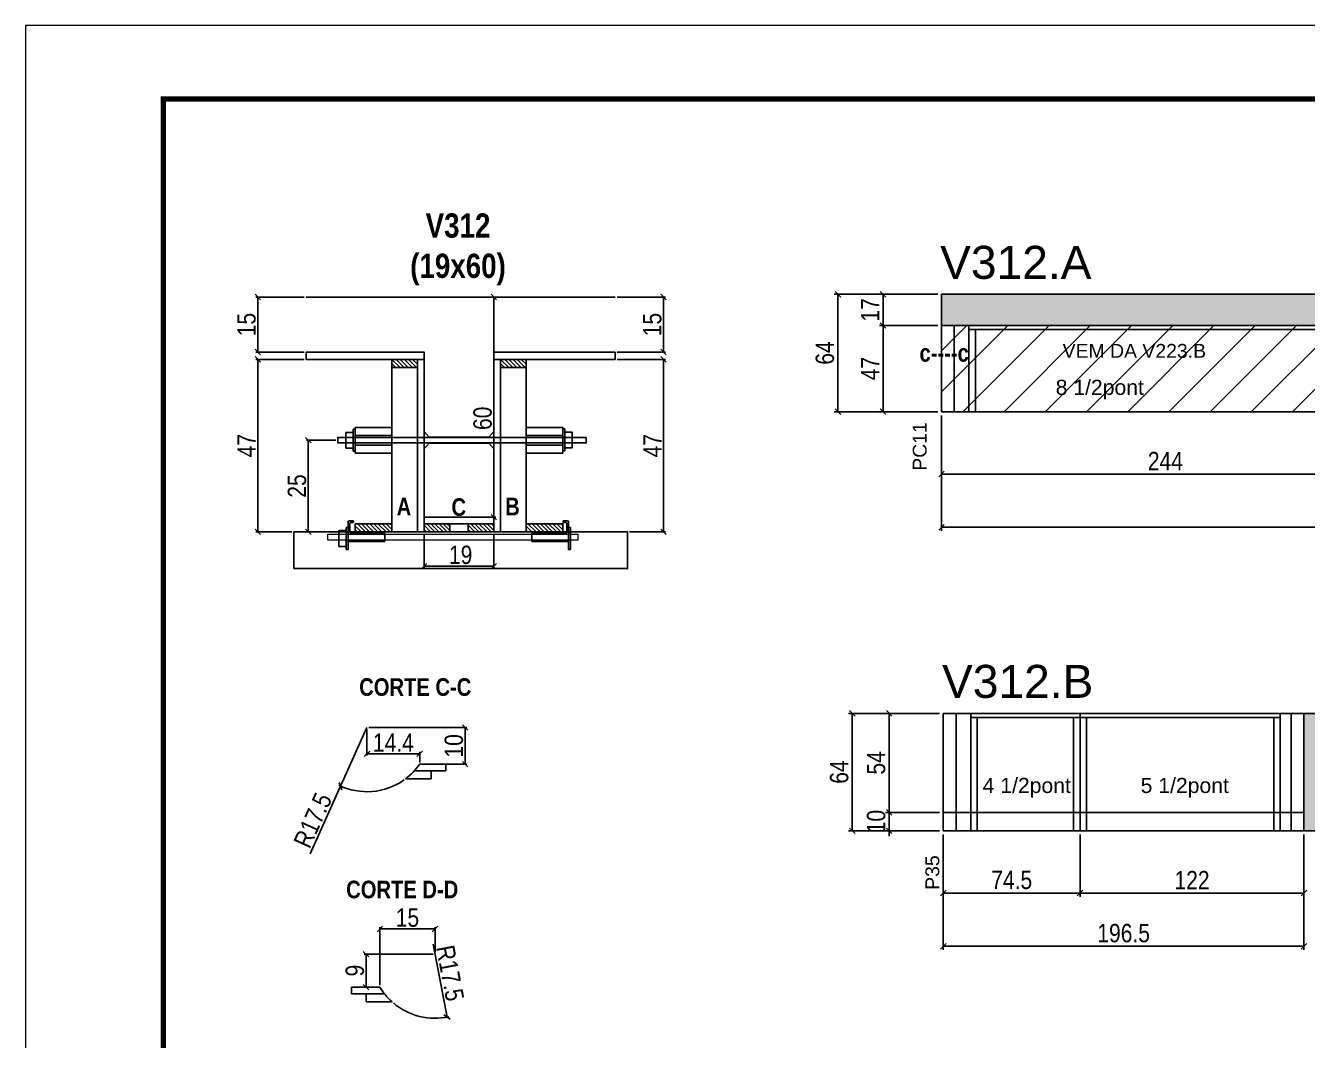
# Model space of a CAD drawing. Extents: x -3394 to 16474, y -5031 to 14397.
# Drawn here: x 7442 to 8141, y 9249 to 9802 of the extents above; entities that cross this region are included whole.
import ezdxf

# ---------------------------------------------------------------- set-up
doc = ezdxf.new("R2010")
doc.units = 0
doc.linetypes.add('DASHED', pattern=[0.75, 0.5, -0.25])
doc.layers.get('0').update_dxf_attribs({"linetype": 'CONTINUOUS'})
doc.layers.get('Defpoints').update_dxf_attribs({"linetype": 'CONTINUOUS'})
for name, color, linetype in [('1HACHURA MADEIRAS', 1, 'CONTINUOUS'), ('barrote', 251, 'CONTINUOUS'), ('COTA', 241, 'CONTINUOUS'), ('detalhes', 4, 'CONTINUOUS'), ('NOMENCLATURA', 7, 'CONTINUOUS'), ('Painéis', 200, 'CONTINUOUS'), ('PONTALETE', 7, 'CONTINUOUS'), ('presilha', 1, 'CONTINUOUS'), ('SARR_2.2x10', 60, 'CONTINUOUS'), ('SARR_2.2x7', 40, 'CONTINUOUS'), ('SARR_3.5x7', 81, 'CONTINUOUS'), ('Tubo de PVC', 51, 'CONTINUOUS')]:
    doc.layers.add(name, color=color, linetype=linetype)
for name, color, linetype, lineweight in [('CONCRETO', 251, 'CONTINUOUS', 25), ('Folhas', 255, 'CONTINUOUS', 9), ('REAPROVEITAMENTO', 251, 'CONTINUOUS', 9), ('SARRAFO DE PRESSAO', 251, 'DASHED', 9), ('SCO-___-LAJ', 2, 'CONTINUOUS', 0)]:
    doc.layers.add(name, color=color, linetype=linetype, lineweight=lineweight)
doc.styles.add('ARIAL', font='arial.ttf')
doc.styles.add('COTA TECNICA', font='techl___.ttf', dxfattribs={"height": 10})
doc.styles.add('COTA TECNICA 2X', font='techl___.ttf', dxfattribs={"height": 10})
doc.styles.add('TECNICA', font='techb___.ttf', dxfattribs={"height": 10})
doc.dimstyles.new('PAINEL', dxfattribs={"dimtxt": 10, "dimasz": 3, "dimexe": 3, "dimexo": 3, "dimgap": 3, "dimtad": 1, "dimdec": 1, "dimzin": 12, "dimdsep": 46, "dimtxsty": 'COTA TECNICA', "dimblk1": 'OBLIQUE', "dimblk2": 'OBLIQUE', "dimsah": 1, "dimcen": 0.9, "dimclrd": 4, "dimclre": 4, "dimclrt": 240, "dimadec": 1, "dimazin": 3, "dimtfac": 1, "dimtdec": 1, "dimtmove": 0, "dimatfit": 3, "dimfxl": 1, "dimtolj": 1, "dimtzin": 12, "dimarcsym": 0})
doc.dimstyles.new('SECAO', dxfattribs={"dimscale": 0.333333, "dimtxt": 5, "dimasz": 9, "dimexe": 3, "dimexo": 3, "dimgap": 3, "dimtad": 1, "dimdec": 1, "dimlfac": 0.5, "dimzin": 12, "dimdsep": 46, "dimtxsty": 'COTA TECNICA 2X', "dimblk1": 'OBLIQUE', "dimblk2": 'OBLIQUE', "dimsah": 1, "dimcen": 0.9, "dimclrd": 4, "dimclre": 4, "dimclrt": 240, "dimadec": 1, "dimazin": 3, "dimtfac": 1, "dimtdec": 1, "dimtmove": 0, "dimatfit": 3, "dimfxl": 1, "dimtolj": 1, "dimtzin": 12, "dimarcsym": 0})

# ---------------------------------------------------------------- blocks, each defined once
blk = doc.blocks.new('9999999999')
at = {"layer": 'Folhas'}
blk.add_lwpolyline([(98138.98, 34190.21), (99623.98, 34190.21), (99623.98, 35240.21), (98138.98, 35240.21)], close=True, dxfattribs=at)
at = {"layer": 'Folhas', "color": 30, "const_width": 3}
blk.add_lwpolyline([(98213.98, 34230.21), (99583.98, 34230.21), (99583.98, 35200.21), (98213.98, 35200.21)], close=True, dxfattribs=at)
blk = doc.blocks.new('_Oblique')
at = {"color": 0, "linetype": 'ByBlock', "lineweight": -2}
blk.add_line((-0.5, -0.5), (0.5, 0.5), dxfattribs=at)
blk = doc.blocks.new('*D488')
at = {"layer": 'COTA', "color": 4, "lineweight": -2, "transparency": 16777216}
for p, q in [((7659.34, 9525.3), (7659.34, 9506.62)), ((7697.34, 9525.3), (7697.34, 9506.62)), ((7697.34, 9507.62), (7659.34, 9507.62))]:
    blk.add_line(p, q, dxfattribs=at)
at = {"layer": 'Defpoints', "color": 0, "transparency": 16777216}
for p in [(7659.34, 9526.3), (7697.34, 9526.3), (7659.34, 9507.62)]:
    blk.add_point(p, dxfattribs=at)
at = {"layer": 'COTA', "color": 4, "lineweight": -2, "transparency": 16777216, "xscale": 3, "yscale": 3, "zscale": 3, "rotation": 180}
blk.add_blockref('_Oblique', (7659.34, 9507.62), dxfattribs=at)
at = {"layer": 'COTA', "color": 4, "lineweight": -2, "transparency": 16777216, "xscale": 3, "yscale": 3, "zscale": 3}
blk.add_blockref('_Oblique', (7697.34, 9507.62), dxfattribs=at)
at = {"layer": 'COTA', "color": 240, "transparency": 16777216, "insert": (7679.25, 9513.71), "char_height": 10, "attachment_point": 5, "style": 'COTA TECNICA 2X'}
blk.add_mtext('\\A1;19', dxfattribs=at)
blk = doc.blocks.new('PRESILHA METÁLICA 1')
at = {"layer": 'presilha'}
for p, q in [((12, 21), (8.6, 21)), ((12, 21), (12, 19.5)), ((0, 13), (6, 13)), ((0, 13), (0, 0)), ((6, 15.5), (7.5, 15.5)), ((6, -2.5), (6, 15.5)), ((6, 13), (6, 0)), ((7.5, 10.6), (7.5, 19.9)), ((7.5, 15.5), (7.5, -2.5)), ((9, 11.6), (9, 18.9)), ((12, 19.5), (9.6, 19.5)), ((37.5, 11), (9.6, 11)), ((37.5, 11), (37.5, 4.1)), ((6, 0), (0, 0)), ((37.5, 4.1), (7.5, 4.1)), ((7.5, -2.5), (6, -2.5))]:
    blk.add_line(p, q, dxfattribs=at)
for centre, radius, start, end in [((8.6, 19.9), 1.14, 90, 180), ((9.6, 18.9), 0.57, 90, 180), ((9.6, 11.6), 0.57, 180, 270)]:
    blk.add_arc(centre, radius, start, end, dxfattribs=at)
blk = doc.blocks.new('PRESILHA METÁLICA 2')
at = {"layer": 'presilha'}
for p, q in [((-5.2, 23.5), (-5.2, 22)), ((-5.2, 23.5), (-1.9, 23.5)), ((-5.2, 22), (-2.8, 22)), ((-2.2, 14.1), (-2.2, 21.4)), ((-0.8, 14.6), (-0.8, 22.4)), ((-30.8, 13.5), (-30.8, 6.6)), ((-30.8, 13.5), (-2.8, 13.5)), ((0.8, 18), (-0.8, 18)), ((-0.8, 18), (-0.8, 0)), ((0.8, 0), (0.8, 18)), ((-30.8, 6.6), (-0.8, 6.6)), ((-0.8, 0), (0.8, 0))]:
    blk.add_line(p, q, dxfattribs=at)
for centre, radius, start, end in [((-2.8, 21.4), 0.57, 0, 90), ((-1.9, 22.4), 1.14, 0, 90), ((-2.8, 14.1), 0.57, 270, 0)]:
    blk.add_arc(centre, radius, start, end, dxfattribs=at)
blk = doc.blocks.new('*D489')
at = {"layer": 'COTA', "color": 4, "lineweight": -2, "transparency": 16777216}
for p, q in [((7594.04, 9620.3), (7567.69, 9620.3)), ((7568.69, 9620.3), (7568.69, 9526.3)), ((7587.29, 9526.3), (7567.69, 9526.3))]:
    blk.add_line(p, q, dxfattribs=at)
at = {"layer": 'Defpoints', "color": 0, "transparency": 16777216}
for p in [(7595.04, 9620.3), (7568.69, 9526.3), (7588.29, 9526.3)]:
    blk.add_point(p, dxfattribs=at)
at = {"layer": 'COTA', "color": 4, "lineweight": -2, "transparency": 16777216, "xscale": 3, "yscale": 3, "zscale": 3}
for p, rotation in [((7568.69, 9620.3), 90), ((7568.69, 9526.3), 270)]:
    blk.add_blockref('_Oblique', p, dxfattribs=dict(at, rotation=rotation))
at = {"layer": 'COTA', "color": 240, "transparency": 16777216, "insert": (7562.62, 9573.3), "char_height": 10, "attachment_point": 5, "rotation": 90, "style": 'COTA TECNICA 2X'}
blk.add_mtext('\\A1;47', dxfattribs=at)
blk = doc.blocks.new('*D490')
at = {"layer": 'COTA', "color": 4, "lineweight": -2, "transparency": 16777216}
for p, q in [((7697.34, 9534.3), (7697.34, 9654.3)), ((7690.93, 9534.3), (7698.34, 9534.3))]:
    blk.add_line(p, q, dxfattribs=at)
at = {"layer": 'Defpoints', "color": 0, "transparency": 16777216}
for p in [(7697.34, 9654.3), (7697.34, 9654.3), (7689.93, 9534.3)]:
    blk.add_point(p, dxfattribs=at)
at = {"layer": 'COTA', "color": 4, "lineweight": -2, "transparency": 16777216, "xscale": 3, "yscale": 3, "zscale": 3}
for p, rotation in [((7697.34, 9654.3), 90), ((7697.34, 9534.3), 270)]:
    blk.add_blockref('_Oblique', p, dxfattribs=dict(at, rotation=rotation))
at = {"layer": 'COTA', "color": 240, "transparency": 16777216, "insert": (7691.24, 9588.19), "char_height": 10, "attachment_point": 5, "rotation": 90, "style": 'COTA TECNICA 2X'}
blk.add_mtext('\\A1;60', dxfattribs=at)
blk = doc.blocks.new('*D491')
at = {"layer": 'COTA', "color": 4, "lineweight": -2, "transparency": 16777216}
for p, q in [((7594.04, 9654.3), (7567.69, 9654.3)), ((7568.69, 9624.3), (7568.69, 9654.3)), ((7594.04, 9624.3), (7567.69, 9624.3))]:
    blk.add_line(p, q, dxfattribs=at)
at = {"layer": 'Defpoints', "color": 0, "transparency": 16777216}
for p in [(7568.69, 9654.3), (7595.04, 9654.3), (7595.04, 9624.3)]:
    blk.add_point(p, dxfattribs=at)
at = {"layer": 'COTA', "color": 4, "lineweight": -2, "transparency": 16777216, "xscale": 3, "yscale": 3, "zscale": 3}
for p, rotation in [((7568.69, 9654.3), 90), ((7568.69, 9624.3), 270)]:
    blk.add_blockref('_Oblique', p, dxfattribs=dict(at, rotation=rotation))
at = {"layer": 'COTA', "color": 240, "transparency": 16777216, "insert": (7562.58, 9639.3), "char_height": 10, "attachment_point": 5, "rotation": 90, "style": 'COTA TECNICA 2X'}
blk.add_mtext('\\A1;15', dxfattribs=at)
blk = doc.blocks.new('*D492')
at = {"layer": 'COTA', "color": 4, "lineweight": -2, "transparency": 16777216}
for p, q in [((7764.45, 9620.3), (7790.8, 9620.3)), ((7789.8, 9620.3), (7789.8, 9526.3)), ((7771.2, 9526.3), (7790.8, 9526.3))]:
    blk.add_line(p, q, dxfattribs=at)
at = {"layer": 'Defpoints', "color": 0, "transparency": 16777216}
for p in [(7763.45, 9620.3), (7770.2, 9526.3), (7789.8, 9526.3)]:
    blk.add_point(p, dxfattribs=at)
at = {"layer": 'COTA', "color": 4, "lineweight": -2, "transparency": 16777216, "xscale": 3, "yscale": 3, "zscale": 3}
for p, rotation in [((7789.8, 9620.3), 90), ((7789.8, 9526.3), 270)]:
    blk.add_blockref('_Oblique', p, dxfattribs=dict(at, rotation=rotation))
at = {"layer": 'COTA', "color": 240, "transparency": 16777216, "insert": (7783.73, 9573.3), "char_height": 10, "attachment_point": 5, "rotation": 90, "style": 'COTA TECNICA 2X'}
blk.add_mtext('\\A1;47', dxfattribs=at)
blk = doc.blocks.new('*D493')
at = {"layer": 'COTA', "color": 4, "lineweight": -2, "transparency": 16777216}
for p, q in [((7764.45, 9654.3), (7790.8, 9654.3)), ((7789.8, 9624.3), (7789.8, 9654.3)), ((7764.45, 9624.3), (7790.8, 9624.3))]:
    blk.add_line(p, q, dxfattribs=at)
at = {"layer": 'Defpoints', "color": 0, "transparency": 16777216}
for p in [(7763.45, 9654.3), (7789.8, 9654.3), (7763.45, 9624.3)]:
    blk.add_point(p, dxfattribs=at)
at = {"layer": 'COTA', "color": 4, "lineweight": -2, "transparency": 16777216, "xscale": 3, "yscale": 3, "zscale": 3}
for p, rotation in [((7789.8, 9654.3), 90), ((7789.8, 9624.3), 270)]:
    blk.add_blockref('_Oblique', p, dxfattribs=dict(at, rotation=rotation))
at = {"layer": 'COTA', "color": 240, "transparency": 16777216, "insert": (7783.69, 9639.3), "char_height": 10, "attachment_point": 5, "rotation": 90, "style": 'COTA TECNICA 2X'}
blk.add_mtext('\\A1;15', dxfattribs=at)
blk = doc.blocks.new('*D482')
at = {"layer": 'COTA', "color": 4, "linetype": 'Continuous', "lineweight": -2, "transparency": 16777216}
for p, q in [((7941.22, 9589.8), (7941.22, 9555.82)), ((8185.25, 9589.8), (8185.25, 9555.82)), ((8185.25, 9557.82), (7941.22, 9557.82))]:
    blk.add_line(p, q, dxfattribs=at)
at = {"layer": 'Defpoints', "color": 0, "linetype": 'Continuous', "transparency": 16777216}
for p in [(7941.22, 9591.8), (8185.25, 9591.8), (7941.22, 9557.82)]:
    blk.add_point(p, dxfattribs=at)
at = {"layer": 'COTA', "color": 4, "linetype": 'Continuous', "lineweight": -2, "transparency": 16777216, "xscale": 3, "yscale": 3, "zscale": 3, "rotation": 180}
blk.add_blockref('_Oblique', (7941.22, 9557.82), dxfattribs=at)
at = {"layer": 'COTA', "color": 4, "linetype": 'Continuous', "lineweight": -2, "transparency": 16777216, "xscale": 3, "yscale": 3, "zscale": 3}
blk.add_blockref('_Oblique', (8185.25, 9557.82), dxfattribs=at)
at = {"layer": 'COTA', "color": 240, "linetype": 'Continuous', "transparency": 16777216, "insert": (8063.24, 9564.9), "char_height": 10, "attachment_point": 5, "style": 'COTA TECNICA'}
blk.add_mtext('\\A1;244', dxfattribs=at)
blk = doc.blocks.new('*D483')
at = {"layer": 'COTA', "color": 4, "linetype": 'Continuous', "lineweight": -2, "transparency": 16777216}
for p, q in [((7941.22, 9589.8), (7941.22, 9526.8)), ((8613.75, 9589.8), (8613.75, 9526.8)), ((8613.75, 9528.8), (7941.22, 9528.8))]:
    blk.add_line(p, q, dxfattribs=at)
at = {"layer": 'Defpoints', "color": 0, "linetype": 'Continuous', "transparency": 16777216}
for p in [(7941.22, 9591.8), (8613.75, 9591.8), (7941.22, 9528.8)]:
    blk.add_point(p, dxfattribs=at)
at = {"layer": 'COTA', "color": 4, "linetype": 'Continuous', "lineweight": -2, "transparency": 16777216, "xscale": 3, "yscale": 3, "zscale": 3, "rotation": 180}
blk.add_blockref('_Oblique', (7941.22, 9528.8), dxfattribs=at)
at = {"layer": 'COTA', "color": 4, "linetype": 'Continuous', "lineweight": -2, "transparency": 16777216, "xscale": 3, "yscale": 3, "zscale": 3}
blk.add_blockref('_Oblique', (8613.75, 9528.8), dxfattribs=at)
at = {"layer": 'COTA', "color": 240, "linetype": 'Continuous', "transparency": 16777216, "insert": (8277.49, 9535.91), "char_height": 10, "attachment_point": 5, "style": 'COTA TECNICA'}
blk.add_mtext('\\A1;672.5', dxfattribs=at)
blk = doc.blocks.new('*D484')
at = {"layer": 'COTA', "color": 4, "linetype": 'Continuous', "lineweight": -2, "transparency": 16777216}
for p, q in [((7939.22, 9638.8), (7907.41, 9638.8)), ((7909.41, 9591.8), (7909.41, 9638.8)), ((7939.22, 9591.8), (7907.41, 9591.8))]:
    blk.add_line(p, q, dxfattribs=at)
at = {"layer": 'Defpoints', "color": 0, "linetype": 'Continuous', "transparency": 16777216}
for p in [(7909.41, 9638.8), (7941.22, 9638.8), (7941.22, 9591.8)]:
    blk.add_point(p, dxfattribs=at)
at = {"layer": 'COTA', "color": 4, "linetype": 'Continuous', "lineweight": -2, "transparency": 16777216, "xscale": 3, "yscale": 3, "zscale": 3}
for p, rotation in [((7909.41, 9638.8), 90), ((7909.41, 9591.8), 270)]:
    blk.add_blockref('_Oblique', p, dxfattribs=dict(at, rotation=rotation))
at = {"layer": 'COTA', "color": 240, "linetype": 'Continuous', "transparency": 16777216, "insert": (7902.34, 9615.3), "char_height": 10, "attachment_point": 5, "rotation": 90, "style": 'COTA TECNICA'}
blk.add_mtext('\\A1;47', dxfattribs=at)
blk = doc.blocks.new('*D485')
at = {"layer": 'COTA', "color": 4, "linetype": 'Continuous', "lineweight": -2, "transparency": 16777216}
for p, q in [((7939.22, 9655.8), (7907.41, 9655.8)), ((7909.41, 9638.8), (7909.41, 9655.8)), ((7939.22, 9638.8), (7907.41, 9638.8))]:
    blk.add_line(p, q, dxfattribs=at)
at = {"layer": 'Defpoints', "color": 0, "linetype": 'Continuous', "transparency": 16777216}
for p in [(7909.41, 9655.8), (7941.22, 9655.8), (7941.22, 9638.8)]:
    blk.add_point(p, dxfattribs=at)
at = {"layer": 'COTA', "color": 4, "linetype": 'Continuous', "lineweight": -2, "transparency": 16777216, "xscale": 3, "yscale": 3, "zscale": 3}
for p, rotation in [((7909.41, 9655.8), 90), ((7909.41, 9638.8), 270)]:
    blk.add_blockref('_Oblique', p, dxfattribs=dict(at, rotation=rotation))
at = {"layer": 'COTA', "color": 240, "linetype": 'Continuous', "transparency": 16777216, "insert": (7902.34, 9647.3), "char_height": 10, "attachment_point": 5, "rotation": 90, "style": 'COTA TECNICA'}
blk.add_mtext('\\A1;17', dxfattribs=at)
blk = doc.blocks.new('*D486')
at = {"layer": 'COTA', "color": 4, "linetype": 'Continuous', "lineweight": -2, "transparency": 16777216}
for p, q in [((7939.22, 9655.8), (7882.85, 9655.8)), ((7884.85, 9655.8), (7884.85, 9591.8)), ((7939.22, 9591.8), (7882.85, 9591.8))]:
    blk.add_line(p, q, dxfattribs=at)
at = {"layer": 'Defpoints', "color": 0, "linetype": 'Continuous', "transparency": 16777216}
for p in [(7941.22, 9655.8), (7884.85, 9591.8), (7941.22, 9591.8)]:
    blk.add_point(p, dxfattribs=at)
at = {"layer": 'COTA', "color": 4, "linetype": 'Continuous', "lineweight": -2, "transparency": 16777216, "xscale": 3, "yscale": 3, "zscale": 3}
for p, rotation in [((7884.85, 9655.8), 90), ((7884.85, 9591.8), 270)]:
    blk.add_blockref('_Oblique', p, dxfattribs=dict(at, rotation=rotation))
at = {"layer": 'COTA', "color": 240, "linetype": 'Continuous', "transparency": 16777216, "insert": (7877.75, 9623.8), "char_height": 10, "attachment_point": 5, "rotation": 90, "style": 'COTA TECNICA'}
blk.add_mtext('\\A1;64', dxfattribs=at)
blk = doc.blocks.new('*D500')
at = {"layer": 'COTA', "color": 4, "linetype": 'Continuous', "lineweight": -2, "transparency": 16777216}
for p, q in [((8016.77, 9361.37), (8016.77, 9327.4)), ((8138.77, 9361.37), (8138.77, 9327.4)), ((8138.77, 9329.4), (8016.77, 9329.4))]:
    blk.add_line(p, q, dxfattribs=at)
at = {"layer": 'Defpoints', "color": 0, "linetype": 'Continuous', "transparency": 16777216}
for p in [(8016.77, 9363.37), (8138.77, 9363.37), (8016.77, 9329.4)]:
    blk.add_point(p, dxfattribs=at)
at = {"layer": 'COTA', "color": 4, "linetype": 'Continuous', "lineweight": -2, "transparency": 16777216, "xscale": 3, "yscale": 3, "zscale": 3, "rotation": 180}
blk.add_blockref('_Oblique', (8016.77, 9329.4), dxfattribs=at)
at = {"layer": 'COTA', "color": 4, "linetype": 'Continuous', "lineweight": -2, "transparency": 16777216, "xscale": 3, "yscale": 3, "zscale": 3}
blk.add_blockref('_Oblique', (8138.77, 9329.4), dxfattribs=at)
at = {"layer": 'COTA', "color": 240, "linetype": 'Continuous', "transparency": 16777216, "insert": (8077.77, 9336.46), "char_height": 10, "attachment_point": 5, "style": 'COTA TECNICA'}
blk.add_mtext('\\A1;122', dxfattribs=at)
blk = doc.blocks.new('*D501')
at = {"layer": 'COTA', "color": 4, "linetype": 'Continuous', "lineweight": -2, "transparency": 16777216}
for p, q in [((7942.24, 9361.37), (7942.24, 9298.38)), ((8138.77, 9361.37), (8138.77, 9298.38)), ((8138.77, 9300.38), (7942.24, 9300.38))]:
    blk.add_line(p, q, dxfattribs=at)
at = {"layer": 'Defpoints', "color": 0, "linetype": 'Continuous', "transparency": 16777216}
for p in [(7942.24, 9363.37), (8138.77, 9363.37), (7942.24, 9300.38)]:
    blk.add_point(p, dxfattribs=at)
at = {"layer": 'COTA', "color": 4, "linetype": 'Continuous', "lineweight": -2, "transparency": 16777216, "xscale": 3, "yscale": 3, "zscale": 3, "rotation": 180}
blk.add_blockref('_Oblique', (7942.24, 9300.38), dxfattribs=at)
at = {"layer": 'COTA', "color": 4, "linetype": 'Continuous', "lineweight": -2, "transparency": 16777216, "xscale": 3, "yscale": 3, "zscale": 3}
blk.add_blockref('_Oblique', (8138.77, 9300.38), dxfattribs=at)
at = {"layer": 'COTA', "color": 240, "linetype": 'Continuous', "transparency": 16777216, "insert": (8040.51, 9307.52), "char_height": 10, "attachment_point": 5, "style": 'COTA TECNICA'}
blk.add_mtext('\\A1;196.5', dxfattribs=at)
blk = doc.blocks.new('*D502')
at = {"layer": 'COTA', "color": 4, "linetype": 'Continuous', "lineweight": -2, "transparency": 16777216}
for p, q in [((7940.24, 9427.37), (7890.64, 9427.37)), ((7892.64, 9427.37), (7892.64, 9363.37)), ((7940.24, 9363.37), (7890.64, 9363.37))]:
    blk.add_line(p, q, dxfattribs=at)
at = {"layer": 'Defpoints', "color": 0, "linetype": 'Continuous', "transparency": 16777216}
for p in [(7942.24, 9427.37), (7892.64, 9363.37), (7942.24, 9363.37)]:
    blk.add_point(p, dxfattribs=at)
at = {"layer": 'COTA', "color": 4, "linetype": 'Continuous', "lineweight": -2, "transparency": 16777216, "xscale": 3, "yscale": 3, "zscale": 3}
for p, rotation in [((7892.64, 9427.37), 90), ((7892.64, 9363.37), 270)]:
    blk.add_blockref('_Oblique', p, dxfattribs=dict(at, rotation=rotation))
at = {"layer": 'COTA', "color": 240, "linetype": 'Continuous', "transparency": 16777216, "insert": (7885.54, 9395.37), "char_height": 10, "attachment_point": 5, "rotation": 90, "style": 'COTA TECNICA'}
blk.add_mtext('\\A1;64', dxfattribs=at)
blk = doc.blocks.new('*D503')
at = {"layer": 'COTA', "color": 4, "linetype": 'Continuous', "lineweight": -2, "transparency": 16777216}
for p, q in [((7942.24, 9361.37), (7942.24, 9327.4)), ((8016.77, 9361.37), (8016.77, 9327.4)), ((7942.24, 9329.4), (8016.77, 9329.4))]:
    blk.add_line(p, q, dxfattribs=at)
at = {"layer": 'Defpoints', "color": 0, "linetype": 'Continuous', "transparency": 16777216}
for p in [(7942.24, 9363.37), (8016.77, 9363.37), (8016.77, 9329.4)]:
    blk.add_point(p, dxfattribs=at)
at = {"layer": 'COTA', "color": 4, "linetype": 'Continuous', "lineweight": -2, "transparency": 16777216, "xscale": 3, "yscale": 3, "zscale": 3, "rotation": 180}
blk.add_blockref('_Oblique', (7942.24, 9329.4), dxfattribs=at)
at = {"layer": 'COTA', "color": 4, "linetype": 'Continuous', "lineweight": -2, "transparency": 16777216, "xscale": 3, "yscale": 3, "zscale": 3}
blk.add_blockref('_Oblique', (8016.77, 9329.4), dxfattribs=at)
at = {"layer": 'COTA', "color": 240, "linetype": 'Continuous', "transparency": 16777216, "insert": (7979.51, 9336.51), "char_height": 10, "attachment_point": 5, "style": 'COTA TECNICA'}
blk.add_mtext('\\A1;74.5', dxfattribs=at)
blk = doc.blocks.new('*D504')
at = {"layer": 'COTA', "color": 4, "linetype": 'Continuous', "lineweight": -2, "transparency": 16777216}
for p, q in [((7940.24, 9427.37), (7910.77, 9427.37)), ((7912.77, 9427.37), (7912.77, 9373.37)), ((7940.24, 9373.37), (7910.77, 9373.37))]:
    blk.add_line(p, q, dxfattribs=at)
at = {"layer": 'Defpoints', "color": 0, "linetype": 'Continuous', "transparency": 16777216}
for p in [(7942.24, 9427.37), (7912.77, 9373.37), (7942.24, 9373.37)]:
    blk.add_point(p, dxfattribs=at)
at = {"layer": 'COTA', "color": 4, "linetype": 'Continuous', "lineweight": -2, "transparency": 16777216, "xscale": 3, "yscale": 3, "zscale": 3}
for p, rotation in [((7912.77, 9427.37), 90), ((7912.77, 9373.37), 270)]:
    blk.add_blockref('_Oblique', p, dxfattribs=dict(at, rotation=rotation))
at = {"layer": 'COTA', "color": 240, "linetype": 'Continuous', "transparency": 16777216, "insert": (7905.66, 9400.37), "char_height": 10, "attachment_point": 5, "rotation": 90, "style": 'COTA TECNICA'}
blk.add_mtext('\\A1;54', dxfattribs=at)
blk = doc.blocks.new('*D505')
at = {"layer": 'COTA', "color": 4, "linetype": 'Continuous', "lineweight": -2, "transparency": 16777216}
for p, q in [((7940.24, 9373.37), (7910.77, 9373.37)), ((7912.77, 9373.37), (7912.77, 9376.37)), ((7912.77, 9373.37), (7912.77, 9363.37)), ((7940.24, 9363.37), (7910.77, 9363.37)), ((7912.77, 9363.37), (7912.77, 9360.37))]:
    blk.add_line(p, q, dxfattribs=at)
at = {"layer": 'Defpoints', "color": 0, "linetype": 'Continuous', "transparency": 16777216}
for p in [(7942.24, 9373.37), (7912.77, 9363.37), (7942.24, 9363.37)]:
    blk.add_point(p, dxfattribs=at)
at = {"layer": 'COTA', "color": 4, "linetype": 'Continuous', "lineweight": -2, "transparency": 16777216, "xscale": 3, "yscale": 3, "zscale": 3}
for p, rotation in [((7912.77, 9373.37), 270), ((7912.77, 9363.37), 90)]:
    blk.add_blockref('_Oblique', p, dxfattribs=dict(at, rotation=rotation))
at = {"layer": 'COTA', "color": 240, "linetype": 'Continuous', "transparency": 16777216, "insert": (7905.67, 9368.37), "char_height": 10, "attachment_point": 5, "rotation": 90, "style": 'COTA TECNICA'}
blk.add_mtext('\\A1;10', dxfattribs=at)
blk = doc.blocks.new('*D506')
at = {"layer": 'COTA', "color": 4, "lineweight": -2, "transparency": 16777216}
for p in [(7628.2, 9419.65), (7597.18, 9350.8)]:
    blk.add_line(p, (7613.83, 9387.74), dxfattribs=at)
blk.add_arc((7628.2, 9419.65), 35, 244.10679, 305.23288, dxfattribs=at)
at = {"layer": 'Defpoints', "color": 0, "transparency": 16777216}
for p in [(7628.2, 9419.65), (7613.83, 9387.74)]:
    blk.add_point(p, dxfattribs=at)
at = {"layer": 'COTA', "color": 4, "lineweight": -2, "transparency": 16777216, "xscale": 3, "yscale": 3, "zscale": 3, "rotation": 65.74381221114281}
blk.add_blockref('_Oblique', (7613.83, 9387.74), dxfattribs=at)
at = {"layer": 'COTA', "color": 240, "transparency": 16777216, "insert": (7598.7, 9369.05), "char_height": 10, "attachment_point": 5, "rotation": 65.74381, "style": 'COTA TECNICA 2X'}
blk.add_mtext('\\A1;R17.5', dxfattribs=at)
blk = doc.blocks.new('*D507')
at = {"layer": 'COTA', "color": 4, "lineweight": -2, "transparency": 16777216}
for p, q in [((7629.2, 9419.65), (7682.68, 9419.65)), ((7681.68, 9399.65), (7681.68, 9419.65)), ((7657.93, 9399.65), (7682.68, 9399.65))]:
    blk.add_line(p, q, dxfattribs=at)
at = {"layer": 'Defpoints', "color": 0, "transparency": 16777216}
for p in [(7628.2, 9419.65), (7681.68, 9419.65), (7656.93, 9399.65)]:
    blk.add_point(p, dxfattribs=at)
at = {"layer": 'COTA', "color": 4, "lineweight": -2, "transparency": 16777216, "xscale": 3, "yscale": 3, "zscale": 3}
for p, rotation in [((7681.68, 9419.65), 90), ((7681.68, 9399.65), 270)]:
    blk.add_blockref('_Oblique', p, dxfattribs=dict(at, rotation=rotation))
at = {"layer": 'COTA', "color": 240, "transparency": 16777216, "insert": (7675.58, 9409.65), "char_height": 10, "attachment_point": 5, "rotation": 90, "style": 'COTA TECNICA 2X'}
blk.add_mtext('\\A1;10', dxfattribs=at)
blk = doc.blocks.new('*D508')
at = {"layer": 'COTA', "color": 4, "lineweight": -2, "transparency": 16777216}
blk.add_line((7664.23, 9301.56), (7671.84, 9261.77), dxfattribs=at)
blk.add_arc((7665.27, 9296.14), 35, 229.61239, 282.47115, dxfattribs=at)
at = {"layer": 'Defpoints', "color": 0, "transparency": 16777216}
for p in [(7665.27, 9296.14), (7671.84, 9261.77)]:
    blk.add_point(p, dxfattribs=at)
at = {"layer": 'COTA', "color": 4, "lineweight": -2, "transparency": 16777216, "xscale": 3, "yscale": 3, "zscale": 3, "rotation": 280.8341302882534}
blk.add_blockref('_Oblique', (7671.84, 9261.77), dxfattribs=at)
at = {"layer": 'COTA', "color": 240, "transparency": 16777216, "insert": (7673.47, 9285.76), "char_height": 10, "attachment_point": 5, "rotation": 280.83413, "style": 'COTA TECNICA 2X'}
blk.add_mtext('\\A1;R17.5', dxfattribs=at)
blk = doc.blocks.new('*D509')
at = {"layer": 'COTA', "color": 4, "lineweight": -2, "transparency": 16777216}
for p, q in [((7628.2, 9418.65), (7628.2, 9404.33)), ((7656.93, 9405.33), (7628.2, 9405.33)), ((7656.93, 9400.65), (7656.93, 9406.33))]:
    blk.add_line(p, q, dxfattribs=at)
at = {"layer": 'Defpoints', "color": 0, "transparency": 16777216}
for p in [(7628.2, 9419.65), (7628.2, 9405.33), (7656.93, 9399.65)]:
    blk.add_point(p, dxfattribs=at)
at = {"layer": 'COTA', "color": 4, "lineweight": -2, "transparency": 16777216, "xscale": 3, "yscale": 3, "zscale": 3, "rotation": 180}
blk.add_blockref('_Oblique', (7628.2, 9405.33), dxfattribs=at)
at = {"layer": 'COTA', "color": 4, "lineweight": -2, "transparency": 16777216, "xscale": 3, "yscale": 3, "zscale": 3}
blk.add_blockref('_Oblique', (7656.93, 9405.33), dxfattribs=at)
at = {"layer": 'COTA', "color": 240, "transparency": 16777216, "insert": (7642.57, 9411.4), "char_height": 10, "attachment_point": 5, "style": 'COTA TECNICA 2X'}
blk.add_mtext('\\A1;14.4', dxfattribs=at)
blk = doc.blocks.new('*D510')
at = {"layer": 'COTA', "color": 4, "lineweight": -2, "transparency": 16777216}
for p, q in [((7635.25, 9279.14), (7635.25, 9310.83)), ((7635.25, 9309.83), (7665.27, 9309.83)), ((7665.27, 9297.14), (7665.27, 9310.83))]:
    blk.add_line(p, q, dxfattribs=at)
at = {"layer": 'Defpoints', "color": 0, "transparency": 16777216}
for p in [(7665.27, 9309.83), (7665.27, 9296.14), (7635.25, 9278.14)]:
    blk.add_point(p, dxfattribs=at)
at = {"layer": 'COTA', "color": 4, "lineweight": -2, "transparency": 16777216, "xscale": 3, "yscale": 3, "zscale": 3, "rotation": 180}
blk.add_blockref('_Oblique', (7635.25, 9309.83), dxfattribs=at)
at = {"layer": 'COTA', "color": 4, "lineweight": -2, "transparency": 16777216, "xscale": 3, "yscale": 3, "zscale": 3}
blk.add_blockref('_Oblique', (7665.27, 9309.83), dxfattribs=at)
at = {"layer": 'COTA', "color": 240, "transparency": 16777216, "insert": (7650.26, 9315.94), "char_height": 10, "attachment_point": 5, "style": 'COTA TECNICA 2X'}
blk.add_mtext('\\A1;15', dxfattribs=at)
blk = doc.blocks.new('*D511')
at = {"layer": 'COTA', "color": 4, "lineweight": -2, "transparency": 16777216}
for p, q in [((7664.27, 9296.14), (7626.71, 9296.14)), ((7627.71, 9278.14), (7627.71, 9296.14)), ((7634.25, 9278.14), (7626.71, 9278.14))]:
    blk.add_line(p, q, dxfattribs=at)
at = {"layer": 'Defpoints', "color": 0, "transparency": 16777216}
for p in [(7627.71, 9296.14), (7665.27, 9296.14), (7635.25, 9278.14)]:
    blk.add_point(p, dxfattribs=at)
at = {"layer": 'COTA', "color": 4, "lineweight": -2, "transparency": 16777216, "xscale": 3, "yscale": 3, "zscale": 3}
for p, rotation in [((7627.71, 9296.14), 90), ((7627.71, 9278.14), 270)]:
    blk.add_blockref('_Oblique', p, dxfattribs=dict(at, rotation=rotation))
at = {"layer": 'COTA', "color": 240, "transparency": 16777216, "insert": (7621.62, 9287.14), "char_height": 10, "attachment_point": 5, "rotation": 90, "style": 'COTA TECNICA 2X'}
blk.add_mtext('\\A1;9', dxfattribs=at)
blk = doc.blocks.new('*D988')
at = {"layer": 'COTA', "color": 4, "lineweight": -2, "transparency": 16777216}
for p, q in [((7611.26, 9576.3), (7595.21, 9576.3)), ((7596.21, 9526.3), (7596.21, 9576.3)), ((7620.74, 9526.3), (7595.21, 9526.3))]:
    blk.add_line(p, q, dxfattribs=at)
at = {"layer": 'Defpoints', "color": 0, "transparency": 16777216}
for p in [(7596.21, 9576.3), (7612.26, 9576.3), (7621.74, 9526.3)]:
    blk.add_point(p, dxfattribs=at)
at = {"layer": 'COTA', "color": 4, "lineweight": -2, "transparency": 16777216, "xscale": 3, "yscale": 3, "zscale": 3}
for p, rotation in [((7596.21, 9576.3), 90), ((7596.21, 9526.3), 270)]:
    blk.add_blockref('_Oblique', p, dxfattribs=dict(at, rotation=rotation))
at = {"layer": 'COTA', "color": 240, "transparency": 16777216, "insert": (7590.1, 9551.3), "char_height": 10, "attachment_point": 5, "rotation": 90, "style": 'COTA TECNICA 2X'}
blk.add_mtext('\\A1;25', dxfattribs=at)

msp = doc.modelspace()

# ---------------------------------------------------------------- hatches: boundary and pattern name
at = {"layer": 'COTA', "linetype": 'Continuous'}
h = msp.add_hatch(dxfattribs=at)
h.set_pattern_fill('AR-CONC', color=256, scale=0.05)
h.set_pattern_definition([(50, (3287.322, -1156.883), (9.1092334, -0.7969543), [0.9525, -10.4775]), (355, (3287.322, -1156.883), (-1.762171, 9.552842), [0.762, -8.382029]), (100.451445, (3288.081, -1156.949), (7.3470624, 8.7558876), [0.8095004, -8.904512]), (46.1842, (3287.322, -1154.343), (13.553952, -2.102116), [1.42875, -15.71625]), (96.63556, (3288.451, -1154.518), (11.870207, 12.371306), [1.214251, -13.35678]), (351.18415, (3287.322, -1154.343), (11.870207, 12.371306), [1.142998, -12.572987]), (21, (3288.592, -1154.978), (7.5807196, -5.11326), [0.9525, -10.4775]), (326, (3288.592, -1154.978), (3.0901014, 9.209398), [0.762, -8.382]), (71.451445, (3289.224, -1155.404), (10.670821, 4.0961384), [0.8095004, -8.904497]), (37.5, (3287.322, -1156.8828), (0.1544302, 4.2277519), [0, -8.2804, 0, -8.509, 0, -8.41375]), (7.5, (3287.322, -1156.8828), (3.3409831, 5.0090287), [0, -4.8514, 0, -8.0899, 0, -3.20675]), (327.5, (3284.4898, -1156.8828), (6.7795298, -0.2864372), [0, -3.175, 0, -9.906, 0, -13.1445]), (317.5, (3283.22, -1156.883), (7.406459, 1.2713246), [0, -4.1275, 0, -6.5786, 0, -9.3345])])
h.paths.add_polyline_path([(7941.22, 9655.8), (7941.22, 9638.8), (8613.75, 9638.8), (8613.75, 9655.8)])
h = msp.add_hatch(dxfattribs=at)
h.set_pattern_fill('AR-CONC', color=256, scale=0.05)
h.paths.add_polyline_path([(8138.77, 9363.37), (8157.77, 9363.37), (8157.77, 9410.37), (8613.6, 9410.37), (8613.6, 9427.37), (8138.77, 9427.37)])
at = {"layer": 'REAPROVEITAMENTO', "linetype": 'Continuous'}
h = msp.add_hatch(dxfattribs=at)
h.set_pattern_fill('ANSI31', color=256, scale=5)
h.paths.add_polyline_path([(8185.25, 9591.8), (8185.25, 9638.8), (7941.22, 9638.8), (7941.22, 9591.8)])
at = {"layer": 'SARR_2.2x10'}
h = msp.add_hatch(dxfattribs=at)
h.set_pattern_fill('ANSI31', color=256, scale=0.5, angle=90)
h.set_pattern_definition([(135, (40719.5662, -113985.8736), (-1.122532015, -1.122532015), [])])
h.paths.add_polyline_path([(7621.74, 9530.7), (7621.74, 9526.3), (7641.74, 9526.3), (7641.74, 9530.7)])
h = msp.add_hatch(dxfattribs=at)
h.set_pattern_fill('ANSI31', color=256, scale=0.5, angle=90)
h.set_pattern_definition([(135, (40832.7662, -113985.8736), (-1.122532015, -1.122532015), [])])
h.paths.add_polyline_path([(7714.94, 9530.7), (7714.94, 9526.3), (7734.94, 9526.3), (7734.94, 9530.7)])
at = {"layer": 'SARR_2.2x7'}
h = msp.add_hatch(dxfattribs=at)
h.set_pattern_fill('ANSI31', color=256, scale=0.5, angle=90)
h.set_pattern_definition([(135, (40664.3662, -113896.2736), (-1.122532015, -1.122532015), [])])
h.paths.add_polyline_path([(7641.74, 9620.3), (7641.74, 9615.9), (7655.74, 9615.9), (7655.74, 9620.3)])
h = msp.add_hatch(dxfattribs=at)
h.set_pattern_fill('ANSI31', color=256, scale=0.5, angle=90)
h.set_pattern_definition([(135, (40723.5662, -113896.2736), (-1.122532015, -1.122532015), [])])
h.paths.add_polyline_path([(7700.94, 9620.3), (7700.94, 9615.9), (7714.94, 9615.9), (7714.94, 9620.3)])
h = msp.add_hatch(dxfattribs=at)
h.set_pattern_fill('ANSI31', color=256, scale=0.5, angle=90)
h.set_pattern_definition([(135, (40847.1662, -113985.8736), (-1.122532015, -1.122532015), [])])
h.paths.add_polyline_path([(7659.34, 9530.7), (7659.34, 9526.3), (7673.34, 9526.3), (7673.34, 9530.7)])
h = msp.add_hatch(dxfattribs=at)
h.set_pattern_fill('ANSI31', color=256, scale=0.5, angle=90)
h.set_pattern_definition([(135, (40871.1662, -113985.8736), (-1.122532015, -1.122532015), [])])
h.paths.add_polyline_path([(7683.34, 9530.7), (7683.34, 9526.3), (7697.34, 9526.3), (7697.34, 9530.7)])

# ---------------------------------------------------------------- linework, layer by layer
at = {"layer": '1HACHURA MADEIRAS', "elevation": 0}
for points in [[(7621.74, 9583.21), (7641.74, 9583.21), (7641.74, 9578.81), (7621.74, 9578.81)], [(7714.94, 9583.21), (7734.94, 9583.21), (7734.94, 9578.81), (7714.94, 9578.81)], [(7621.74, 9573.61), (7641.74, 9573.61), (7641.74, 9569.21), (7621.74, 9569.21)], [(7714.94, 9573.61), (7734.94, 9573.61), (7734.94, 9569.21), (7714.94, 9569.21)]]:
    msp.add_lwpolyline(points, close=True, dxfattribs=at)
at = {"layer": 'barrote', "elevation": 0}
msp.add_lwpolyline([(7588.29, 9506.3), (7770.2, 9506.3), (7770.2, 9526.3), (7588.29, 9526.3)], close=True, dxfattribs=at)
at = {"layer": 'CONCRETO', "linetype": 'Continuous'}
msp.add_line((7763.45, 9654.3), (7595.04, 9654.3), dxfattribs=at)
at = {"layer": 'COTA', "linetype": 'Continuous'}
for p, q in [((7941.22, 9638.8), (7941.22, 9655.8)), ((8613.75, 9655.8), (7941.22, 9655.8)), ((8613.6, 9427.37), (8138.77, 9427.37)), ((8138.77, 9363.37), (8157.77, 9363.37))]:
    msp.add_line(p, q, dxfattribs=at)
at = {"layer": 'detalhes', "color": 250}
msp.add_line((7588.29, 9506.3), (7588.29, 9526.3), dxfattribs=at)
at = {"layer": 'Painéis', "linetype": 'Continuous'}
for p, q in [((8613.75, 9638.8), (7941.22, 9638.8)), ((7941.22, 9638.8), (7941.22, 9591.8)), ((7595.04, 9620.3), (7595.04, 9624.3)), ((7763.45, 9620.3), (7763.45, 9624.3)), ((8613.75, 9591.8), (7941.22, 9591.8)), ((8138.77, 9427.37), (7942.24, 9427.37)), ((7942.24, 9427.37), (7942.24, 9363.37)), ((8016.77, 9427.37), (8016.77, 9363.37)), ((8138.77, 9427.37), (8138.77, 9363.37)), ((7654.05, 9396.05), (7671.2, 9396.05)), ((7671.2, 9399.65), (7656.93, 9399.65)), ((7671.2, 9399.65), (7671.2, 9396.05)), ((8138.77, 9373.37), (7942.24, 9373.37)), ((8138.77, 9363.37), (7942.24, 9363.37)), ((7619.84, 9278.14), (7635.25, 9278.14)), ((7619.84, 9278.14), (7619.84, 9274.54)), ((7637.73, 9274.54), (7619.84, 9274.54))]:
    msp.add_line(p, q, dxfattribs=at)
at = {"layer": 'Painéis', "linetype": 'Continuous', "elevation": 0}
for points in [[(7595.04, 9620.3), (7659.34, 9620.3), (7659.34, 9624.3), (7595.04, 9624.3)], [(7763.45, 9620.3), (7697.34, 9620.3), (7697.34, 9624.3), (7763.45, 9624.3)]]:
    msp.add_lwpolyline(points, dxfattribs=at)
for points in [[(7655.74, 9526.3), (7655.74, 9620.3), (7659.34, 9620.3), (7659.34, 9526.3)], [(7700.94, 9526.3), (7700.94, 9620.3), (7697.34, 9620.3), (7697.34, 9526.3)], [(7697.34, 9534.3), (7659.34, 9534.3), (7659.34, 9530.7), (7697.34, 9530.7)]]:
    msp.add_lwpolyline(points, close=True, dxfattribs=at)
at = {"layer": 'Painéis', "linetype": 'Continuous'}
for centre, start, end in [((7628.2, 9419.65), 306.8699, 325.1501), ((7665.27, 9296.14), 210.94972, 227.97537)]:
    msp.add_arc(centre, 35, start, end, dxfattribs=at)
at = {"layer": 'presilha'}
for p, q in [((7620.74, 9582.21, 0), (7621.74, 9582.21, 0)), ((7620.74, 9570.21, 0), (7620.74, 9582.21, 0)), ((7621.74, 9582.21, 0), (7621.74, 9570.21, 0)), ((7735.94, 9582.4), (7734.94, 9582.4)), ((7734.94, 9582.4), (7734.94, 9570.4)), ((7735.94, 9570.4), (7735.94, 9582.4)), ((7616.74, 9580.54, 0), (7620.74, 9580.54, 0)), ((7616.74, 9580.54, 0), (7616.74, 9571.87, 0)), ((7620.74, 9580.54, 0), (7620.74, 9571.87, 0)), ((7739.94, 9580.73), (7735.94, 9580.73)), ((7735.94, 9580.73), (7735.94, 9572.06)), ((7739.94, 9580.73), (7739.94, 9572.06)), ((7620.74, 9571.87, 0), (7616.74, 9571.87, 0)), ((7621.74, 9570.21, 0), (7620.74, 9570.21, 0)), ((7734.94, 9570.4), (7735.94, 9570.4)), ((7735.94, 9572.06), (7739.94, 9572.06))]:
    msp.add_line(p, q, dxfattribs=at)
at = {"layer": 'presilha', "elevation": 0}
msp.add_lwpolyline([(7747.72, 9577.8), (7612.26, 9577.8), (7612.26, 9574.8), (7747.72, 9574.8)], close=True, dxfattribs=at)
at = {"layer": 'SARR_2.2x10', "elevation": 0}
for points in [[(7621.74, 9530.7), (7641.74, 9530.7), (7641.74, 9526.3), (7621.74, 9526.3)], [(7714.94, 9530.7), (7734.94, 9530.7), (7734.94, 9526.3), (7714.94, 9526.3)]]:
    msp.add_lwpolyline(points, close=True, dxfattribs=at)
at = {"layer": 'SARR_2.2x7', "ltscale": 25}
for p, q in [((7948.22, 9638.8), (7948.22, 9591.8)), ((7949.24, 9427.37), (7949.24, 9363.37)), ((8131.77, 9427.37), (8131.77, 9363.37))]:
    msp.add_line(p, q, dxfattribs=at)
at = {"layer": 'SARR_2.2x7'}
for p, q in [((7663.2, 9391.65), (7663.2, 9396.05)), ((7649.2, 9391.65), (7663.2, 9391.65)), ((7627.84, 9270.14), (7627.84, 9274.54)), ((7641.84, 9270.14), (7627.84, 9270.14))]:
    msp.add_line(p, q, dxfattribs=at)
at = {"layer": 'SARR_2.2x7', "ltscale": 25, "elevation": 0}
for points in [[(8185.25, 9636.6), (7956.22, 9636.6), (7956.22, 9638.8), (8185.25, 9638.8)], [(8016.77, 9425.17), (7957.24, 9425.17), (7957.24, 9427.37), (8016.77, 9427.37)], [(8016.77, 9425.17), (8125.77, 9425.17), (8125.77, 9427.37), (8016.77, 9427.37)]]:
    msp.add_lwpolyline(points, close=True, dxfattribs=at)
at = {"layer": 'SARR_2.2x7', "elevation": 0}
for points in [[(7655.74, 9620.3), (7641.74, 9620.3), (7641.74, 9615.9), (7655.74, 9615.9)], [(7714.94, 9620.3), (7700.94, 9620.3), (7700.94, 9615.9), (7714.94, 9615.9)], [(7659.34, 9530.7), (7673.34, 9530.7), (7673.34, 9526.3), (7659.34, 9526.3)], [(7683.34, 9530.7), (7697.34, 9530.7), (7697.34, 9526.3), (7683.34, 9526.3)]]:
    msp.add_lwpolyline(points, close=True, dxfattribs=at)
at = {"layer": 'SARR_3.5x7', "elevation": 0}
for points in [[(7956.22, 9591.8), (7959.72, 9591.8), (7959.72, 9636.6), (7956.22, 9636.6)], [(7641.74, 9615.9), (7655.74, 9615.9), (7655.74, 9526.3), (7641.74, 9526.3)], [(7700.94, 9615.9), (7714.94, 9615.9), (7714.94, 9526.3), (7700.94, 9526.3)], [(7957.24, 9363.37), (7960.74, 9363.37), (7960.74, 9425.17), (7957.24, 9425.17)], [(8016.77, 9363.37), (8013.27, 9363.37), (8013.27, 9425.17), (8016.77, 9425.17)], [(8020.27, 9363.37), (8016.77, 9363.37), (8016.77, 9425.17), (8020.27, 9425.17)], [(8125.77, 9363.37), (8122.27, 9363.37), (8122.27, 9425.17), (8125.77, 9425.17)]]:
    msp.add_lwpolyline(points, close=True, dxfattribs=at)
at = {"layer": 'SCO-___-LAJ', "color": 1, "elevation": 0}
msp.add_lwpolyline([(7606.89, 9524.96), (7743.06, 9524.96), (7743.06, 9521.76), (7606.89, 9521.76)], close=True, dxfattribs=at)
at = {"layer": 'Tubo de PVC', "elevation": 0}
msp.add_lwpolyline([(7659.34, 9581.04), (7659.34, 9571.55), (7662.14, 9574.7), (7694.54, 9574.7), (7697.34, 9571.55), (7697.34, 9581.04), (7694.54, 9577.89), (7662.14, 9577.89)], close=True, dxfattribs=at)

# ---------------------------------------------------------------- block references
at = {"layer": 'presilha', "xscale": 0.6666666666666666, "yscale": 0.6666666666666666, "zscale": 0.6666666666666666}
for name, p in [('PRESILHA METÁLICA 1', (7612.88, 9518.33)), ('PRESILHA METÁLICA 2', (7738.62, 9516.66))]:
    msp.add_blockref(name, p, dxfattribs=at)
at = {"layer": 'SARRAFO DE PRESSAO', "color": 6, "linetype": 'ByBlock'}
msp.add_blockref('9999999999', (-90696.77, -25437.95), dxfattribs=at)

# ---------------------------------------------------------------- texts
at = {"layer": 'detalhes', "style": 'TECNICA'}
for s, p in [('c----c', (7929.26, 9619.06)), ('A', (7644.36, 9535.32)), ('C', (7674.24, 9535)), ('B', (7703.5, 9535.32)), ('CORTE C-C', (7623.97, 9436.91)), ('CORTE D-D', (7616.87, 9326.56))]:
    msp.add_text(s, height=9.6, dxfattribs=at).set_placement(p)
at = {"layer": 'NOMENCLATURA', "linetype": 'Continuous', "style": 'ARIAL'}
for s, height, p in [('V312.A', 18, (7940.51, 9664.21)), ('VEM DA V223.B', 7.5671, (8007.27, 9621.17)), ('V312.B', 18, (7941.54, 9435.79))]:
    msp.add_text(s, height=height, dxfattribs=at).set_placement(p)
for s, p in [('PC11', (7933.15, 9559.61)), ('P35', (7940.05, 9331.18))]:
    msp.add_text(s, height=7.567, rotation=90, dxfattribs=at).set_placement(p)
at = {"layer": 'NOMENCLATURA', "insert": (7677.81, 9699.93), "char_height": 13.2, "attachment_point": 2, "style": 'TECNICA'}
msp.add_mtext_dynamic_manual_height_columns('V312\\P(19x60)', width=13.2, gutter_width=1, heights=[0], dxfattribs=at)
at = {"layer": 'PONTALETE', "linetype": 'Continuous', "style": 'ARIAL'}
for s, p in [('8 1/2pont', (8003.48, 9600.97)), ('4 1/2pont', (7963.69, 9383.94)), ('5 1/2pont', (8049.78, 9383.94))]:
    msp.add_text(s, height=8.25, dxfattribs=at).set_placement(p)

# ---------------------------------------------------------------- dimensions: what is measured, and where the dimension line sits
at = {"layer": 'COTA'}
for base, p1, p2, angle, picture, middle in [((7568.69, 9654.3), (7595.04, 9624.3), (7595.04, 9654.3), 90, '*D491', (7568.69, 9639.3)), ((7697.34, 9654.3), (7689.93, 9534.3), (7697.34, 9654.3), 90, '*D490', (7697.34, 9588.19)), ((7789.8, 9654.3), (7763.45, 9624.3), (7763.45, 9654.3), 90, '*D493', (7789.8, 9639.3)), ((7659.34, 9507.62, 0), (7697.34, 9526.3), (7659.34, 9526.3), 180, '*D488', (7679.25, 9507.62, 0))]:
    dim = msp.add_linear_dim(base=base, p1=p1, p2=p2, angle=angle, dimstyle='SECAO', dxfattribs=at)
    dim.commit()
    dim.dimension.update_dxf_attribs({"geometry": picture, "text_midpoint": middle, "dimtype": 160})
at = {"layer": 'COTA', "linetype": 'Continuous'}
for base, p1, p2, angle, picture, middle in [((7884.85, 9591.8), (7941.22, 9655.8), (7941.22, 9591.8), 90, '*D486', (7877.75, 9623.8)), ((7909.41, 9655.8), (7941.22, 9638.8), (7941.22, 9655.8), 90, '*D485', (7902.34, 9647.3)), ((7909.41, 9638.8), (7941.22, 9591.8), (7941.22, 9638.8), 90, '*D484', (7902.34, 9615.3)), ((7941.22, 9557.82), (8185.25, 9591.8), (7941.22, 9591.8), 180, '*D482', (8063.24, 9564.9)), ((7941.22, 9528.8), (8613.75, 9591.8), (7941.22, 9591.8), 180, '*D483', (8277.49, 9535.91)), ((7892.64, 9363.37), (7942.24, 9427.37), (7942.24, 9363.37), 90, '*D502', (7885.54, 9395.37)), ((7912.77, 9373.37), (7942.24, 9427.37), (7942.24, 9373.37), 90, '*D504', (7905.66, 9400.37)), ((7912.77, 9363.37), (7942.24, 9373.37), (7942.24, 9363.37), 90, '*D505', (7905.67, 9368.37)), ((7942.24, 9300.38), (8138.77, 9363.37), (7942.24, 9363.37), 180, '*D501', (8040.51, 9307.52)), ((8016.77, 9329.4), (8138.77, 9363.37), (8016.77, 9363.37), 180, '*D500', (8077.77, 9336.46))]:
    dim = msp.add_linear_dim(base=base, p1=p1, p2=p2, angle=angle, dimstyle='PAINEL', override={"dimexe": 2, "dimexo": 2, "dimgap": 2, "dimadec": 8, "dimtix": 1, "dimatfit": 2, "dimldrblk": 'Oblique'}, dxfattribs=at)
    dim.commit()
    dim.dimension.update_dxf_attribs({"geometry": picture, "text_midpoint": middle})
at = {"layer": 'COTA'}
for base, p1, p2, picture, middle in [((7568.69, 9526.3), (7595.04, 9620.3), (7588.29, 9526.3), '*D489', (7562.62, 9573.3)), ((7789.8, 9526.3), (7763.45, 9620.3), (7770.2, 9526.3), '*D492', (7783.73, 9573.3)), ((7596.21, 9576.3), (7621.74, 9526.3), (7612.26, 9576.3), '*D988', (7590.1, 9551.3)), ((7681.68, 9419.65), (7656.93, 9399.65), (7628.2, 9419.65), '*D507', (7675.58, 9409.65)), ((7627.71, 9296.14), (7635.25, 9278.14), (7665.27, 9296.14), '*D511', (7621.62, 9287.14))]:
    dim = msp.add_linear_dim(base=base, p1=p1, p2=p2, angle=90, dimstyle='SECAO', dxfattribs=at)
    dim.commit()
    dim.dimension.update_dxf_attribs({"geometry": picture, "text_midpoint": middle})
dim = msp.add_radius_dim(center=(7628.2, 9419.65), mpoint=(7613.83, 9387.74), dimstyle='SECAO', dxfattribs=at)
dim.commit()
dim.dimension.update_dxf_attribs({"geometry": '*D506', "text_midpoint": (7598.7, 9369.05)})
for base, p1, p2, picture, middle in [((7628.2, 9405.33), (7656.93, 9399.65), (7628.2, 9419.65), '*D509', (7642.57, 9411.4)), ((7665.27, 9309.83), (7635.25, 9278.14), (7665.27, 9296.14), '*D510', (7650.26, 9315.94))]:
    dim = msp.add_linear_dim(base=base, p1=p1, p2=p2, dimstyle='SECAO', dxfattribs=at)
    dim.commit()
    dim.dimension.update_dxf_attribs({"geometry": picture, "text_midpoint": middle})
at = {"layer": 'COTA', "linetype": 'Continuous'}
dim = msp.add_linear_dim(base=(8016.77, 9329.4), p1=(7942.24, 9363.37), p2=(8016.77, 9363.37), dimstyle='PAINEL', override={"dimexe": 2, "dimexo": 2, "dimgap": 2, "dimadec": 8, "dimtix": 1, "dimatfit": 2, "dimldrblk": 'Oblique'}, dxfattribs=at)
dim.commit()
dim.dimension.update_dxf_attribs({"geometry": '*D503', "text_midpoint": (7979.51, 9336.51)})
at = {"layer": 'COTA'}
dim = msp.add_radius_dim(center=(7665.27, 9296.14), mpoint=(7671.84, 9261.77), dimstyle='SECAO', dxfattribs=at)
dim.commit()
dim.dimension.update_dxf_attribs({"geometry": '*D508', "text_midpoint": (7667.47, 9284.61), "dimtype": 164})

doc.saveas('drawing.dxf')
